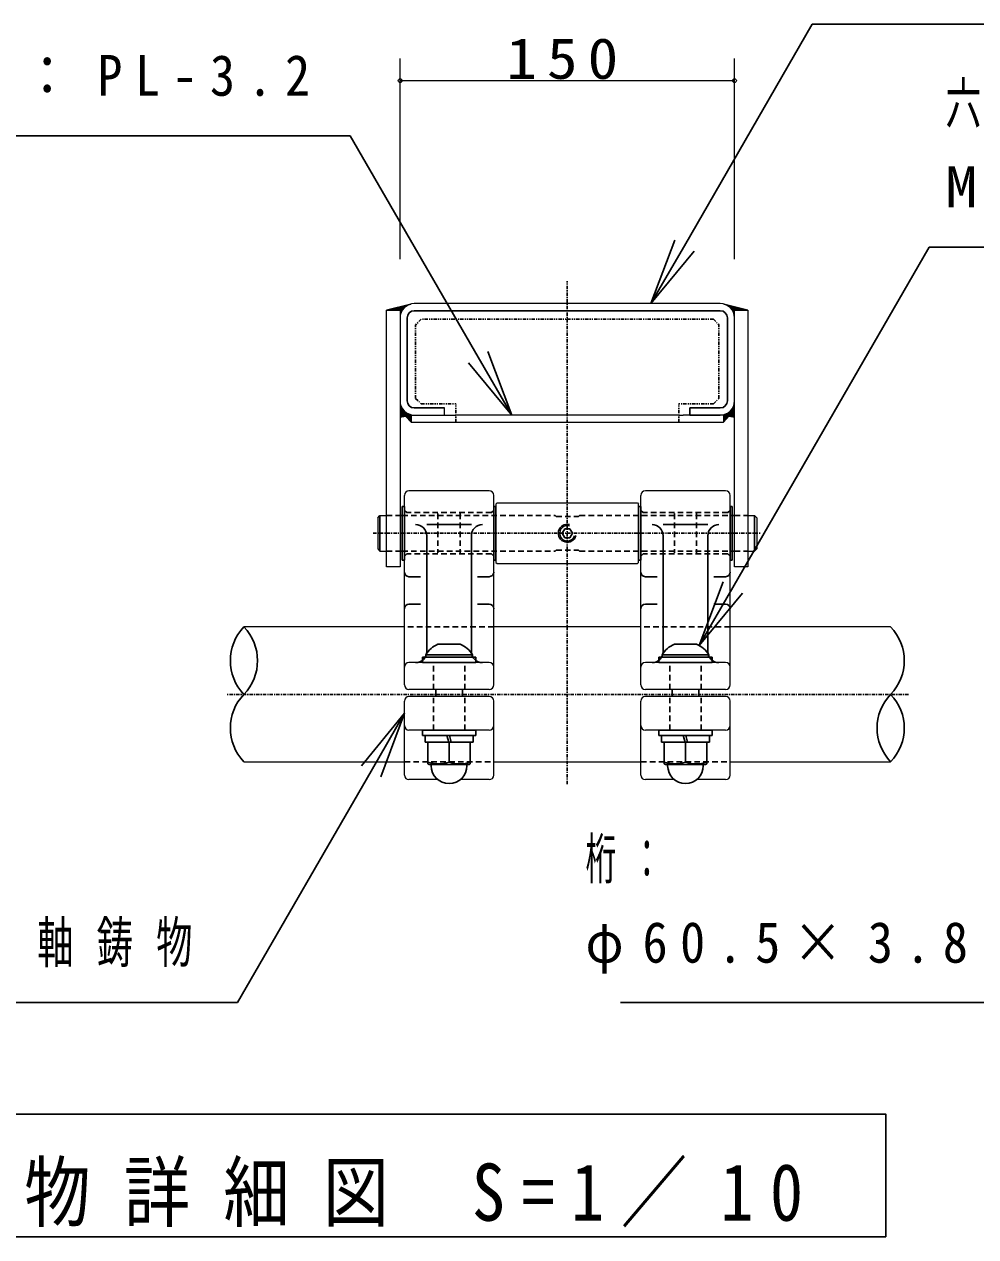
# Model space of a CAD drawing. Units: millimetres at full size, with parts at other scales. Extents: x -7816 to 0, y -1379 to 5340.
# Drawn here: x -2148 to -1294, y 3146 to 4233 of the extents above; entities that cross this region are included whole.
import ezdxf

# ---------------------------------------------------------------- set-up
doc = ezdxf.new("R2010")
doc.units = ezdxf.units.MM
for name, pattern in [('USER2', [6, 3, -1, 1, -1]), ('USER3', [8, 3, -1, 1, -1, 1, -1]), ('USER4', [8, 5, -3])]:
    doc.linetypes.add(name, pattern=pattern)
doc.layers.add('線', color=2, linetype='Continuous', lineweight=25)
doc.layers.add('補助', color=2, linetype='Continuous', lineweight=13)
doc.styles.add('ＭＳ ゴシック', font='')
doc.styles.get('ＭＳ ゴシック').set_extended_font_data('MS Gothic')

# ---------------------------------------------------------------- blocks, each defined once
blk = doc.blocks.new('dimension_origin')
at = {"color": 0, "linetype": 'Continuous', "lineweight": -2}
blk.add_circle((0, 0), 1.25, dxfattribs=at)

msp = doc.modelspace()

# ---------------------------------------------------------------- linework, layer by layer
at = {"layer": '線', "color": 20, "linetype": 'USER2'}
for p, q in [((-1660.545, 3551.749), (-1660.545, 4002.749)), ((-1834.545, 3776.749), (-1486.545, 3776.749)), ((-1354.545, 3632.249), (-1966.545, 3632.249))]:
    msp.add_line(p, q, dxfattribs=at)
at = {"layer": '線'}
for p, q in [((-1822.545, 3976.749), (-1800.954, 3982.34)), ((-1498.545, 3976.749), (-1520.136, 3982.34)), ((-1804.145, 3895.549), (-1804.145, 3969.949)), ((-1797.745, 3976.349), (-1523.345, 3976.349)), ((-1516.945, 3969.949), (-1516.945, 3895.549)), ((-1800.545, 3882.749), (-1810.545, 3880.985)), ((-1770.545, 3889.149), (-1797.745, 3889.149)), ((-1550.545, 3889.149), (-1550.545, 3882.749)), ((-1523.345, 3889.149), (-1550.545, 3889.149)), ((-1520.545, 3882.749), (-1510.545, 3880.985)), ((-1800.545, 3876.349), (-1805.545, 3881.867)), ((-1520.545, 3876.349), (-1515.545, 3881.867)), ((-1808.545, 3800.749), (-1806.545, 3800.749)), ((-1808.545, 3800.749), (-1808.545, 3752.749)), ((-1806.545, 3800.749), (-1806.545, 3752.749)), ((-1724.545, 3800.749), (-1726.545, 3800.749)), ((-1726.545, 3800.749), (-1726.545, 3752.749)), ((-1724.545, 3800.749), (-1724.545, 3752.749)), ((-1596.545, 3800.749), (-1594.545, 3800.749)), ((-1596.545, 3800.749), (-1596.545, 3752.749)), ((-1594.545, 3800.749), (-1594.545, 3752.749)), ((-1512.545, 3800.749), (-1514.545, 3800.749)), ((-1514.545, 3800.749), (-1514.545, 3752.749)), ((-1512.545, 3800.749), (-1512.545, 3752.749)), ((-1828.545, 3792.749), (-1828.545, 3760.749)), ((-1810.545, 3792.749), (-1808.642, 3792.749)), ((-1512.545, 3792.749), (-1510.545, 3792.749)), ((-1492.545, 3792.749), (-1492.545, 3760.749)), ((-1746.545, 3784.58), (-1786.545, 3784.58)), ((-1786.545, 3670.749), (-1786.545, 3774.58)), ((-1746.545, 3670.749), (-1746.545, 3774.58)), ((-1662.854, 3780.749), (-1665.164, 3776.749)), ((-1665.164, 3776.749), (-1662.854, 3772.749)), ((-1658.235, 3780.749), (-1662.854, 3780.749)), ((-1655.926, 3776.749), (-1658.235, 3780.749)), ((-1658.235, 3772.749), (-1655.926, 3776.749)), ((-1534.545, 3784.58), (-1574.545, 3784.58)), ((-1574.545, 3670.749), (-1574.545, 3774.58)), ((-1534.545, 3670.749), (-1534.545, 3774.58)), ((-1662.854, 3772.749), (-1658.235, 3772.749)), ((-1810.545, 3760.749), (-1808.642, 3760.749)), ((-1808.545, 3752.749), (-1806.545, 3752.749)), ((-1724.545, 3752.749), (-1726.545, 3752.749)), ((-1596.545, 3752.749), (-1594.545, 3752.749)), ((-1512.545, 3752.749), (-1514.545, 3752.749)), ((-1512.545, 3760.749), (-1510.545, 3760.749)), ((-1802.545, 3737.819), (-1792.069, 3737.819)), ((-1730.545, 3737.819), (-1741.021, 3737.819)), ((-1590.545, 3737.819), (-1580.069, 3737.819)), ((-1518.545, 3737.819), (-1529.021, 3737.819)), ((-1802.545, 3713.123), (-1792.069, 3713.123)), ((-1730.545, 3713.123), (-1741.021, 3713.123)), ((-1590.545, 3713.123), (-1580.069, 3713.123)), ((-1518.545, 3713.123), (-1529.021, 3713.123)), ((-1776.545, 3677.349), (-1756.545, 3677.349)), ((-1564.545, 3677.349), (-1544.545, 3677.349)), ((-1790.545, 3665.749), (-1742.545, 3665.749)), ((-1790.545, 3660.749), (-1790.545, 3665.749)), ((-1787.545, 3667.749), (-1787.545, 3665.749)), ((-1787.545, 3667.749), (-1745.545, 3667.749)), ((-1787.545, 3665.749), (-1745.545, 3665.749)), ((-1745.545, 3667.749), (-1745.545, 3665.749)), ((-1742.545, 3665.749), (-1742.545, 3660.749)), ((-1578.545, 3665.749), (-1530.545, 3665.749)), ((-1578.545, 3660.749), (-1578.545, 3665.749)), ((-1575.545, 3667.749), (-1575.545, 3665.749)), ((-1575.545, 3667.749), (-1533.545, 3667.749)), ((-1575.545, 3665.749), (-1533.545, 3665.749)), ((-1533.545, 3667.749), (-1533.545, 3665.749)), ((-1530.545, 3665.749), (-1530.545, 3660.749)), ((-1790.545, 3660.749), (-1742.545, 3660.749)), ((-1578.545, 3660.749), (-1530.545, 3660.749)), ((-1778.545, 3636.749), (-1778.545, 3630.249)), ((-1754.545, 3636.749), (-1754.545, 3630.249)), ((-1566.545, 3636.749), (-1566.545, 3630.249)), ((-1542.545, 3636.749), (-1542.545, 3630.249)), ((-1790.545, 3600.249), (-1742.545, 3600.249)), ((-1790.545, 3595.249), (-1790.545, 3600.249)), ((-1742.545, 3600.249), (-1742.545, 3595.249)), ((-1578.545, 3600.249), (-1530.545, 3600.249)), ((-1578.545, 3595.249), (-1578.545, 3600.249)), ((-1530.545, 3600.249), (-1530.545, 3595.249)), ((-1790.545, 3595.249), (-1742.545, 3595.249)), ((-1788.045, 3595.249), (-1745.045, 3595.249)), ((-1788.045, 3595.249), (-1788.045, 3589.249)), ((-1788.045, 3589.249), (-1745.045, 3589.249)), ((-1785.545, 3589.249), (-1785.545, 3569.826)), ((-1785.545, 3589.249), (-1747.545, 3589.249)), ((-1766.88, 3589.249), (-1768.487, 3595.249)), ((-1766.545, 3589.249), (-1766.545, 3571.523)), ((-1764.602, 3589.249), (-1766.21, 3595.249)), ((-1747.545, 3589.249), (-1747.545, 3569.826)), ((-1745.045, 3595.249), (-1745.045, 3589.249)), ((-1578.545, 3595.249), (-1530.545, 3595.249)), ((-1576.045, 3595.249), (-1533.045, 3595.249)), ((-1576.045, 3595.249), (-1576.045, 3589.249)), ((-1576.045, 3589.249), (-1533.045, 3589.249)), ((-1573.545, 3589.249), (-1573.545, 3569.826)), ((-1573.545, 3589.249), (-1535.545, 3589.249)), ((-1554.88, 3589.249), (-1556.487, 3595.249)), ((-1554.545, 3589.249), (-1554.545, 3571.523)), ((-1552.602, 3589.249), (-1554.21, 3595.249)), ((-1535.545, 3589.249), (-1535.545, 3569.826)), ((-1533.045, 3595.249), (-1533.045, 3589.249)), ((-1785.545, 3569.826), (-1784.545, 3569.249)), ((-1784.545, 3569.249), (-1748.545, 3569.249)), ((-1782.545, 3568.249), (-1782.545, 3569.249)), ((-1750.545, 3568.249), (-1750.545, 3569.249)), ((-1747.545, 3569.826), (-1748.545, 3569.249)), ((-1573.545, 3569.826), (-1572.545, 3569.249)), ((-1572.545, 3569.249), (-1536.545, 3569.249)), ((-1570.545, 3568.249), (-1570.545, 3569.249)), ((-1538.545, 3568.249), (-1538.545, 3569.249)), ((-1535.545, 3569.826), (-1536.545, 3569.249))]:
    msp.add_line(p, q, dxfattribs=at)
at = {"layer": '線', "color": 7, "lineweight": 13}
for p, q in [((-1523.345, 3982.749), (-1797.745, 3982.749)), ((-1822.545, 3746.749), (-1822.545, 3976.749)), ((-1822.545, 3976.749), (-1810.545, 3976.749)), ((-1810.545, 3976.749), (-1810.545, 3746.749)), ((-1810.545, 3969.949), (-1810.545, 3895.549)), ((-1510.545, 3746.749), (-1510.545, 3976.749)), ((-1510.545, 3976.749), (-1498.545, 3976.749)), ((-1510.545, 3895.549), (-1510.545, 3969.949)), ((-1498.545, 3976.749), (-1498.545, 3746.749)), ((-1800.545, 3882.749), (-1800.545, 3876.349)), ((-1800.545, 3882.749), (-1760.545, 3882.749)), ((-1797.745, 3882.749), (-1770.545, 3882.749)), ((-1770.545, 3882.749), (-1770.545, 3889.149)), ((-1560.545, 3882.749), (-1760.172, 3882.749)), ((-1560.545, 3882.749), (-1556.545, 3882.749)), ((-1520.545, 3882.749), (-1556.545, 3882.749)), ((-1550.545, 3882.749), (-1523.345, 3882.749)), ((-1520.545, 3882.749), (-1520.545, 3876.349)), ((-1800.545, 3876.349), (-1520.545, 3876.349)), ((-1806.545, 3640.749), (-1806.545, 3810.748)), ((-1730.545, 3814.748), (-1802.545, 3814.748)), ((-1726.545, 3640.749), (-1726.545, 3810.748)), ((-1594.545, 3640.749), (-1594.545, 3810.748)), ((-1518.545, 3814.748), (-1590.545, 3814.748)), ((-1514.545, 3640.749), (-1514.545, 3810.748)), ((-1724.545, 3802.949), (-1723.545, 3803.949)), ((-1724.545, 3802.949), (-1724.545, 3750.549)), ((-1723.545, 3803.949), (-1597.545, 3803.949)), ((-1597.545, 3803.949), (-1596.545, 3802.949)), ((-1596.545, 3750.549), (-1596.545, 3802.949)), ((-1830.545, 3790.749), (-1828.545, 3792.749)), ((-1830.545, 3790.749), (-1830.545, 3762.749)), ((-1828.545, 3792.749), (-1822.545, 3792.749)), ((-1498.545, 3792.749), (-1492.545, 3792.749)), ((-1492.545, 3792.749), (-1490.545, 3790.749)), ((-1490.545, 3790.749), (-1490.545, 3762.749)), ((-1830.545, 3762.749), (-1828.545, 3760.749)), ((-1828.545, 3760.749), (-1822.545, 3760.749)), ((-1498.545, 3760.749), (-1492.545, 3760.749)), ((-1492.545, 3760.749), (-1490.545, 3762.749)), ((-1810.545, 3746.749), (-1822.545, 3746.749)), ((-1724.545, 3750.549), (-1723.545, 3749.549)), ((-1723.545, 3749.549), (-1597.545, 3749.549)), ((-1596.545, 3750.549), (-1597.545, 3749.549)), ((-1498.545, 3746.749), (-1510.545, 3746.749)), ((-1806.545, 3692.749), (-1950.545, 3692.749)), ((-1594.545, 3692.749), (-1726.545, 3692.749)), ((-1370.545, 3692.749), (-1514.545, 3692.749)), ((-1730.545, 3660.749), (-1802.545, 3660.749)), ((-1518.545, 3660.749), (-1590.545, 3660.749)), ((-1730.545, 3636.749), (-1802.545, 3636.749)), ((-1518.545, 3636.749), (-1590.545, 3636.749)), ((-1806.545, 3559.749), (-1806.545, 3626.249)), ((-1730.545, 3630.249), (-1802.545, 3630.249)), ((-1726.545, 3559.749), (-1726.545, 3626.249)), ((-1594.545, 3559.749), (-1594.545, 3626.249)), ((-1518.545, 3630.249), (-1590.545, 3630.249)), ((-1514.545, 3559.749), (-1514.545, 3626.249)), ((-1730.545, 3600.249), (-1802.545, 3600.249)), ((-1518.545, 3600.249), (-1590.545, 3600.249)), ((-1950.545, 3571.749), (-1806.545, 3571.749)), ((-1726.545, 3571.749), (-1594.545, 3571.749)), ((-1514.545, 3571.749), (-1370.545, 3571.749)), ((-1776.532, 3555.749), (-1802.545, 3555.749)), ((-1730.545, 3555.749), (-1756.557, 3555.749)), ((-1564.532, 3555.749), (-1590.545, 3555.749)), ((-1518.545, 3555.749), (-1544.557, 3555.749))]:
    msp.add_line(p, q, dxfattribs=at)
at = {"layer": '線', "linetype": 'USER3'}
for p, q in [((-1791.545, 3968.749), (-1796.545, 3963.749)), ((-1796.545, 3897.749), (-1796.545, 3963.749)), ((-1529.545, 3968.749), (-1791.545, 3968.749)), ((-1529.545, 3968.749), (-1524.545, 3963.749)), ((-1524.545, 3897.749), (-1524.545, 3963.749)), ((-1796.545, 3897.749), (-1791.545, 3892.749)), ((-1529.545, 3892.749), (-1524.545, 3897.749)), ((-1791.545, 3892.749), (-1760.545, 3892.749)), ((-1760.545, 3876.349), (-1760.545, 3892.749)), ((-1560.545, 3876.349), (-1560.545, 3892.749)), ((-1529.545, 3892.749), (-1560.545, 3892.749))]:
    msp.add_line(p, q, dxfattribs=at)
at = {"layer": '線', "color": 4, "linetype": 'USER4'}
for p, q in [((-1806.545, 3797.249), (-1804.545, 3795.249)), ((-1726.545, 3797.249), (-1728.545, 3795.249)), ((-1594.545, 3797.249), (-1592.545, 3795.249)), ((-1514.545, 3797.249), (-1516.545, 3795.249)), ((-1822.545, 3792.749), (-1810.545, 3792.749)), ((-1808.642, 3792.749), (-1671.545, 3792.749)), ((-1728.545, 3795.249), (-1804.545, 3795.249)), ((-1777.145, 3792.749), (-1776.545, 3793.349)), ((-1776.545, 3794.385), (-1776.545, 3759.113)), ((-1756.545, 3794.385), (-1756.545, 3759.113)), ((-1755.945, 3792.749), (-1756.545, 3793.349)), ((-1670.545, 3791.749), (-1671.545, 3792.749)), ((-1670.545, 3791.749), (-1650.545, 3791.749)), ((-1650.545, 3791.749), (-1649.545, 3792.749)), ((-1649.545, 3792.749), (-1512.545, 3792.749)), ((-1516.545, 3795.249), (-1592.545, 3795.249)), ((-1565.145, 3792.749), (-1564.545, 3793.349)), ((-1564.545, 3794.385), (-1564.545, 3759.113)), ((-1544.545, 3794.385), (-1544.545, 3759.113)), ((-1543.945, 3792.749), (-1544.545, 3793.349)), ((-1510.545, 3792.749), (-1498.545, 3792.749)), ((-1822.545, 3760.749), (-1810.545, 3760.749)), ((-1808.642, 3760.749), (-1671.545, 3760.749)), ((-1806.545, 3756.249), (-1804.545, 3758.249)), ((-1728.545, 3758.249), (-1804.545, 3758.249)), ((-1777.145, 3760.749), (-1776.545, 3760.149)), ((-1755.945, 3760.749), (-1756.545, 3760.149)), ((-1726.545, 3756.249), (-1728.545, 3758.249)), ((-1671.545, 3760.749), (-1670.545, 3761.749)), ((-1670.545, 3761.749), (-1650.545, 3761.749)), ((-1650.545, 3761.749), (-1649.545, 3760.749)), ((-1649.545, 3760.749), (-1512.545, 3760.749)), ((-1594.545, 3756.249), (-1592.545, 3758.249)), ((-1516.545, 3758.249), (-1592.545, 3758.249)), ((-1565.145, 3760.749), (-1564.545, 3760.149)), ((-1543.945, 3760.749), (-1544.545, 3760.149)), ((-1514.545, 3756.249), (-1516.545, 3758.249)), ((-1510.545, 3760.749), (-1498.545, 3760.749)), ((-1726.545, 3692.749), (-1806.545, 3692.749)), ((-1514.545, 3692.749), (-1594.545, 3692.749)), ((-1780.545, 3636.749), (-1780.545, 3660.749)), ((-1752.545, 3636.749), (-1752.545, 3660.749)), ((-1568.545, 3636.749), (-1568.545, 3660.749)), ((-1540.545, 3636.749), (-1540.545, 3660.749)), ((-1780.545, 3600.249), (-1780.545, 3630.249)), ((-1752.545, 3600.249), (-1752.545, 3630.249)), ((-1568.545, 3600.249), (-1568.545, 3630.249)), ((-1540.545, 3600.249), (-1540.545, 3630.249)), ((-1806.545, 3571.749), (-1726.545, 3571.749)), ((-1594.545, 3571.749), (-1514.545, 3571.749))]:
    msp.add_line(p, q, dxfattribs=at)
at = {"layer": '線', "color": 7, "lineweight": 13}
for centre, radius, start, end in [((-1797.745, 3969.949), 12.8, 90, 180), ((-1523.345, 3969.949), 12.8, 0, 90), ((-1797.745, 3895.549), 12.8, 180, 270), ((-1523.345, 3895.549), 12.8, 270, 0), ((-1802.545, 3810.748), 4, 90, 180), ((-1730.545, 3810.748), 4, 0, 90), ((-1590.545, 3810.748), 4, 90, 180), ((-1518.545, 3810.748), 4, 0, 90), ((-1660.545, 3776.749), 6.8, 72.89536, 342.89536), ((-1802.545, 3656.749), 4, 90, 180), ((-1730.545, 3656.749), 4, 0, 90), ((-1590.545, 3656.749), 4, 90, 180), ((-1518.545, 3656.749), 4, 0, 90), ((-1802.545, 3640.749), 4, 180, 270), ((-1730.545, 3640.749), 4, 270, 0), ((-1590.545, 3640.749), 4, 180, 270), ((-1518.545, 3640.749), 4, 270, 0), ((-1802.545, 3626.249), 4, 90, 180), ((-1730.545, 3626.249), 4, 0, 90), ((-1590.545, 3626.249), 4, 90, 180), ((-1518.545, 3626.249), 4, 0, 90), ((-1802.545, 3604.249), 4, 180, 270), ((-1730.545, 3604.249), 4, 270, 0), ((-1590.545, 3604.249), 4, 180, 270), ((-1518.545, 3604.249), 4, 270, 0), ((-1802.545, 3559.749), 4, 180, 270), ((-1730.545, 3559.749), 4, 270, 0), ((-1590.545, 3559.749), 4, 180, 270), ((-1518.545, 3559.749), 4, 270, 0)]:
    msp.add_arc(centre, radius, start, end, dxfattribs=at)
at = {"layer": '線'}
for centre, radius, start, end in [((-1797.745, 3969.949), 6.4, 90, 180), ((-1523.345, 3969.949), 6.4, 0, 90), ((-1797.745, 3895.549), 6.4, 180, 270), ((-1523.345, 3895.549), 6.4, 270, 0), ((-1796.545, 3774.58), 10, 0, 90), ((-1736.545, 3774.58), 10, 90, 180), ((-1660.545, 3776.749), 8, 75.52249, 345.52249), ((-1584.545, 3774.58), 10, 0, 90), ((-1524.545, 3774.58), 10, 90, 180), ((-1802.545, 3741.819), 4, 180, 270), ((-1802.545, 3741.819), 4, 180, 270), ((-1730.545, 3741.819), 4, 270, 0), ((-1730.545, 3741.819), 4, 270, 0), ((-1590.545, 3741.819), 4, 180, 270), ((-1590.545, 3741.819), 4, 180, 270), ((-1518.545, 3741.819), 4, 270, 0), ((-1518.545, 3741.819), 4, 270, 0), ((-1802.545, 3709.123), 4, 90, 180), ((-1802.545, 3709.123), 4, 90, 180), ((-1730.545, 3709.123), 4, 0, 90), ((-1730.545, 3709.123), 4, 0, 90), ((-1590.545, 3709.123), 4, 90, 180), ((-1590.545, 3709.123), 4, 90, 180), ((-1518.545, 3709.123), 4, 0, 90), ((-1518.545, 3709.123), 4, 0, 90), ((-1919.142, 3662.499), 43.603, 136.07099, 223.92901), ((-1981.947, 3662.499), 43.603, 316.07099, 43.92901), ((-1401.947, 3662.499), 43.603, 316.07099, 43.92901), ((-1766.545, 3654.788), 24.677, 113.90552, 148.31866), ((-1766.545, 3654.788), 24.677, 31.68134, 66.09448), ((-1554.545, 3654.788), 24.677, 113.90552, 148.31866), ((-1554.545, 3654.788), 24.677, 31.68134, 66.09448), ((-1796.545, 3670.749), 10, 270, 0), ((-1736.545, 3670.749), 10, 180, 270), ((-1584.545, 3670.749), 10, 270, 0), ((-1524.545, 3670.749), 10, 180, 270), ((-1919.142, 3601.999), 43.603, 136.07099, 223.92901), ((-1339.142, 3601.999), 43.603, 136.07099, 223.92901), ((-1401.947, 3601.999), 43.603, 316.07099, 43.92901), ((-1776.045, 3597.266), 27.44, 249.74445, 290.25555), ((-1766.545, 3568.249), 16, 180, 0), ((-1757.045, 3597.266), 27.44, 249.74445, 290.25555), ((-1564.045, 3597.266), 27.44, 249.74445, 290.25555), ((-1554.545, 3568.249), 16, 180, 0), ((-1545.045, 3597.266), 27.44, 249.74445, 290.25555)]:
    msp.add_arc(centre, radius, start, end, dxfattribs=at)
at = {"layer": '補助', "lineweight": 25}
for p, q in [((-1555.545, 4034.71), (-1440.868, 4233.337)), ((-1440.868, 4233.337), (-1420.868, 4233.337)), ((-1420.868, 4233.337), (-813.843, 4233.337)), ((-1875.169, 4133.337), (-2276.617, 4133.337)), ((-1855.169, 4133.337), (-1875.169, 4133.337)), ((-1740.379, 3934.698), (-1855.169, 4133.337)), ((-1564.205, 4039.71), (-1585.545, 3982.749)), ((-1585.545, 3982.749), (-1555.545, 4034.71)), ((-1546.884, 4029.71), (-1585.545, 3982.749)), ((-1512.206, 3728.121), (-1335.99, 4033.337)), ((-1335.99, 4033.337), (-1315.99, 4033.337)), ((-1315.99, 4033.337), (-697.027, 4033.337)), ((-1731.721, 3939.702), (-1710.358, 3882.749)), ((-1749.037, 3929.695), (-1710.358, 3882.749)), ((-1710.358, 3882.749), (-1740.379, 3934.698)), ((-1520.866, 3733.121), (-1542.206, 3676.159)), ((-1542.206, 3676.159), (-1512.206, 3728.121)), ((-1503.546, 3723.121), (-1542.206, 3676.159)), ((-1845.205, 3568.287), (-1806.545, 3615.249)), ((-1806.545, 3615.249), (-1836.545, 3563.287)), ((-1827.884, 3558.287), (-1806.545, 3615.249)), ((-1836.545, 3563.287), (-1956.367, 3355.749)), ((-1976.367, 3355.749), (-2166.805, 3355.749)), ((-1956.367, 3355.749), (-1976.367, 3355.749)), ((-1284.971, 3355.749), (-1612.88, 3355.749))]:
    msp.add_line(p, q, dxfattribs=at)
at = {"layer": '補助'}
for p, q in [((-1810.545, 4022.749), (-1810.545, 4202.749)), ((-1510.545, 4022.749), (-1510.545, 4202.749)), ((-1810.545, 4182.749), (-1510.545, 4182.749)), ((-1806.127, 3981), (-1804.203, 3981)), ((-1802.266, 3982), (-1802.058, 3982)), ((-1519.032, 3982), (-1518.824, 3982)), ((-1516.887, 3981), (-1514.962, 3981)), ((-1821.574, 3977), (-1808.427, 3977)), ((-1817.712, 3978), (-1807.695, 3978)), ((-1813.851, 3979), (-1806.795, 3979)), ((-1810.545, 3976), (-1809.024, 3976)), ((-1810.545, 3975), (-1809.506, 3975)), ((-1810.545, 3974), (-1809.887, 3974)), ((-1810.545, 3973), (-1810.176, 3973)), ((-1810.545, 3972), (-1810.379, 3972)), ((-1810.545, 3971), (-1810.501, 3971)), ((-1809.989, 3980), (-1805.67, 3980)), ((-1515.42, 3980), (-1511.101, 3980)), ((-1514.294, 3979), (-1507.239, 3979)), ((-1513.394, 3978), (-1503.377, 3978)), ((-1512.662, 3977), (-1499.516, 3977)), ((-1512.066, 3976), (-1510.545, 3976)), ((-1511.584, 3975), (-1510.545, 3975)), ((-1511.203, 3974), (-1510.545, 3974)), ((-1510.914, 3973), (-1510.545, 3973)), ((-1510.71, 3972), (-1510.545, 3972)), ((-1510.588, 3971), (-1510.545, 3971)), ((-1810.545, 3895), (-1810.533, 3895)), ((-1810.545, 3894), (-1810.451, 3894)), ((-1510.639, 3894), (-1510.545, 3894)), ((-1510.556, 3895), (-1510.545, 3895)), ((-1810.545, 3893), (-1810.288, 3893)), ((-1810.545, 3892), (-1810.043, 3892)), ((-1810.545, 3891), (-1809.709, 3891)), ((-1810.545, 3890), (-1809.28, 3890)), ((-1810.545, 3889), (-1808.743, 3889)), ((-1810.545, 3888), (-1808.082, 3888)), ((-1810.545, 3887), (-1807.272, 3887)), ((-1810.545, 3886), (-1806.269, 3886)), ((-1810.545, 3885), (-1804.995, 3885)), ((-1810.545, 3884), (-1803.265, 3884)), ((-1810.545, 3883), (-1800.269, 3883)), ((-1520.82, 3883), (-1510.545, 3883)), ((-1517.825, 3884), (-1510.545, 3884)), ((-1516.094, 3885), (-1510.545, 3885)), ((-1514.82, 3886), (-1510.545, 3886)), ((-1513.818, 3887), (-1510.545, 3887)), ((-1513.007, 3888), (-1510.545, 3888)), ((-1512.347, 3889), (-1510.545, 3889)), ((-1511.81, 3890), (-1510.545, 3890)), ((-1511.38, 3891), (-1510.545, 3891)), ((-1511.046, 3892), (-1510.545, 3892)), ((-1510.801, 3893), (-1510.545, 3893)), ((-1810.545, 3882), (-1804.79, 3882)), ((-1810.545, 3881), (-1810.461, 3881)), ((-1804.79, 3882), (-1800.545, 3882)), ((-1804.759, 3881), (-1800.545, 3881)), ((-1803.853, 3880), (-1800.545, 3880)), ((-1802.947, 3879), (-1800.545, 3879)), ((-1802.041, 3878), (-1800.545, 3878)), ((-1801.135, 3877), (-1800.545, 3877)), ((-1520.545, 3882), (-1516.3, 3882)), ((-1520.545, 3881), (-1516.33, 3881)), ((-1520.545, 3880), (-1517.236, 3880)), ((-1520.545, 3879), (-1518.142, 3879)), ((-1520.545, 3878), (-1519.048, 3878)), ((-1520.545, 3877), (-1519.954, 3877)), ((-1516.3, 3882), (-1510.545, 3882)), ((-1510.628, 3881), (-1510.545, 3881))]:
    msp.add_line(p, q, dxfattribs=at)
at = {"layer": '補助', "lineweight": 25}
msp.add_lwpolyline([(-2296.089, 3255.749), (-1375, 3255.749), (-1375, 3145.75), (-2296.089, 3145.75)], close=True, dxfattribs=at)

# ---------------------------------------------------------------- block references
at = {"layer": '補助', "xscale": 1.33, "yscale": 1.33}
msp.add_blockref('dimension_origin', (-1810.545, 4182.749), dxfattribs=at)
at = {"layer": '補助', "xscale": 1.33, "yscale": 1.33, "rotation": 180}
msp.add_blockref('dimension_origin', (-1510.545, 4182.749), dxfattribs=at)

# ---------------------------------------------------------------- texts
at = {"layer": '補助', "style": 'ＭＳ ゴシック'}
for s, insert, char_height, attachment_point in [('\\T1.33;\\W1.1;150', (-1660.545, 4183.749), 36.66, 8), ('\\T1.5;\\W0.9;補強：PL-3.2', (-2284.526, 4205.837), 36.66, 1), ('\\T1.64;\\W0.65;六角穴付ボタンボルト：', (-1321.49, 4180.837), 36.66, 1), ('\\T1.64;\\W1.15;M12×55L', (-1321.49, 4105.837), 36.66, 1), ('\\T1.5;\\W0.55;桁：', (-1644.185, 3503.249), 36.66, 1), ('\\T1.64;\\W0.65;軸鋳物', (-2135.867, 3428.249), 36.66, 1), ('\\T1.5;\\W0.9;φ60.5×3.8', (-1644.185, 3428.249), 36.66, 1), ('\\T1.5;\\W0.85;鋳物詳細図\\~S=1／10', (-1835.545, 3154.083), 51.32, 8)]:
    msp.add_mtext(s, dxfattribs=dict(at, insert=insert, char_height=char_height, attachment_point=attachment_point))

doc.saveas('drawing.dxf')
